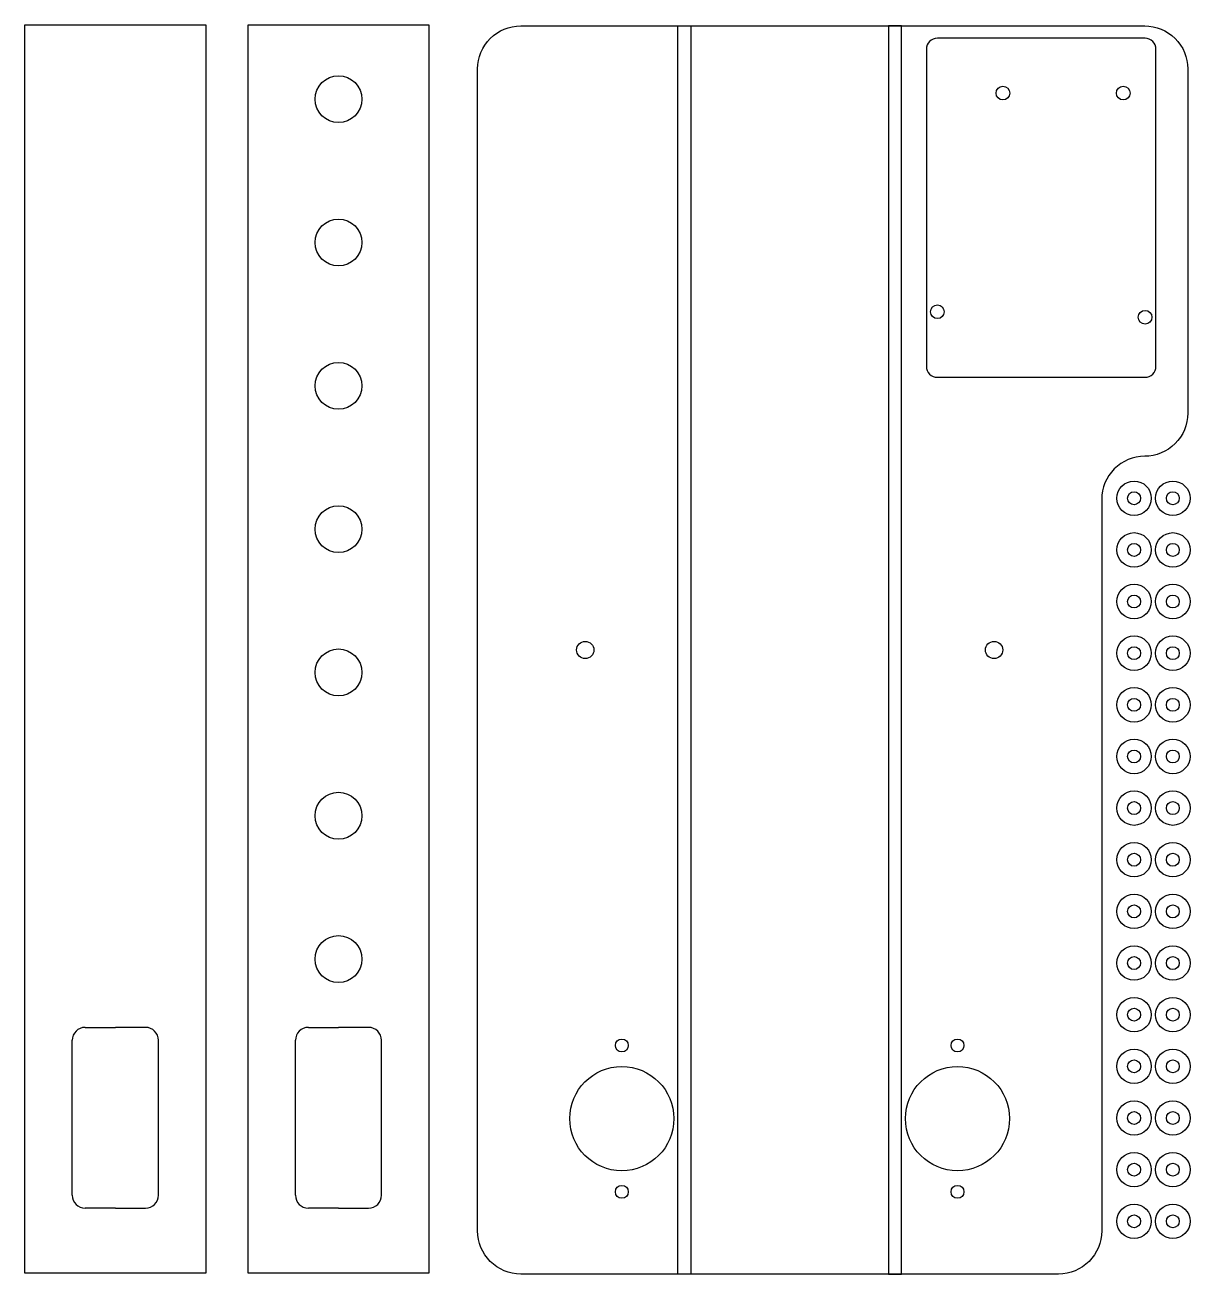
# Model space of a CAD drawing. Header units: millimetres. Extents: x 28 to 298, y 27 to 317.
import ezdxf

# ---------------------------------------------------------------- set-up
doc = ezdxf.new("R2010")
doc.units = ezdxf.units.MM
doc.layers.add('cut', color=1, linetype='Continuous')
doc.layers.add('etch', color=4, linetype='Continuous')

# ---------------------------------------------------------------- blocks, each defined once
blk = doc.blocks.new('*U3')
at = {"layer": 'cut'}
for radius in [4, 1.5]:
    blk.add_circle((0, 0), radius, dxfattribs=at)
blk = doc.blocks.new('*U4')
at = {"layer": 'etch', "color": 0, "linetype": 'ByBlock', "lineweight": -2, "transparency": 16777216}
for p in [(0, 0), (9, 0), (0, -12), (9, -12), (0, -24), (9, -24), (0, -36), (9, -36), (0, -48), (9, -48), (0, -60), (9, -60), (0, -72), (9, -72), (0, -84), (9, -84), (0, -96), (9, -96), (0, -108), (9, -108), (0, -120), (9, -120), (0, -132), (9, -132), (0, -144), (9, -144), (0, -156), (9, -156), (0, -168), (9, -168)]:
    blk.add_blockref('*U3', p, dxfattribs=at)

msp = doc.modelspace()

# ---------------------------------------------------------------- linework, layer by layer
at = {"layer": 'cut'}
for p, q in [((41.71, 84.04), (48.71, 84.04)), ((55.71, 84.04), (48.71, 84.04)), ((93.56, 84.04), (100.56, 84.04)), ((107.56, 84.04), (100.56, 84.04)), ((38.71, 45.04), (38.71, 81.04)), ((58.71, 45.04), (58.71, 81.04)), ((90.56, 45.04), (90.56, 81.04)), ((110.56, 45.04), (110.56, 81.04)), ((48.71, 42.04), (41.71, 42.04)), ((48.71, 42.04), (55.71, 42.04)), ((100.56, 42.04), (93.56, 42.04)), ((100.56, 42.04), (107.56, 42.04))]:
    msp.add_line(p, q, dxfattribs=at)
for points in [[(27.71, 316.94), (69.71, 316.94), (69.71, 26.94), (27.71, 26.94)], [(79.56, 316.94), (121.56, 316.94), (121.56, 26.94), (79.56, 26.94)]]:
    msp.add_lwpolyline(points, close=True, dxfattribs=at)
msp.add_lwpolyline([(287.9, 316.73, -0.414214), (297.9, 306.73), (297.9, 226.73, -0.414214), (287.9, 216.73), (287.9, 216.73, 0.414214), (277.9, 206.73), (277.9, 36.73, -0.414214), (267.9, 26.73), (142.9, 26.73, -0.414214), (132.9, 36.73), (132.9, 306.73, -0.414214), (142.9, 316.73), (277.9, 316.73), (287.9, 316.73)], format="xyb", dxfattribs=at)
for centre, radius in [((100.56, 299.7), 5.45), ((254.96, 301.11), 1.59), ((282.9, 301.11), 1.59), ((100.56, 266.4), 5.45), ((239.72, 250.31), 1.59), ((287.98, 249.04), 1.59), ((100.56, 233.1), 5.45), ((100.56, 199.8), 5.45), ((100.56, 166.5), 5.45), ((100.56, 133.2), 5.45), ((100.56, 99.9), 5.45), ((166.4, 79.83), 1.5), ((244.4, 79.83), 1.5), ((166.4, 62.83), 12.1), ((244.4, 62.83), 12.1), ((166.4, 45.83), 1.5), ((244.4, 45.83), 1.5)]:
    msp.add_circle(centre, radius, dxfattribs=at)
at = {"layer": 'cut', "linetype": 'Continuous'}
for centre in [(157.9, 171.73), (252.9, 171.73)]:
    msp.add_circle(centre, 2, dxfattribs=at)
at = {"layer": 'cut'}
for centre, start, end in [((41.71, 81.04), 90, 180), ((55.71, 81.04), 0, 90), ((93.56, 81.04), 90, 180), ((107.56, 81.04), 0, 90), ((41.71, 45.04), 180, 270), ((55.71, 45.04), 270, 0), ((93.56, 45.04), 180, 270), ((107.56, 45.04), 270, 0)]:
    msp.add_arc(centre, 3, start, end, dxfattribs=at)
at = {"layer": 'etch'}
for points in [[(179.4, 316.73), (182.4, 316.73), (182.4, 26.73), (179.4, 26.73)], [(231.4, 316.73), (228.4, 316.73), (228.4, 26.73), (231.4, 26.73)]]:
    msp.add_lwpolyline(points, close=True, dxfattribs=at)
msp.add_lwpolyline([(290.52, 311.32, 0.414214), (287.98, 313.86), (239.72, 313.86, 0.414214), (237.18, 311.32), (237.18, 237.61, 0.414214), (239.72, 235.07), (287.98, 235.07, 0.414214), (290.52, 237.61)], format="xyb", close=True, dxfattribs=at)

# ---------------------------------------------------------------- block references
msp.add_blockref('*U4', (285.43, 206.98), dxfattribs=at)

doc.saveas('drawing.dxf')
